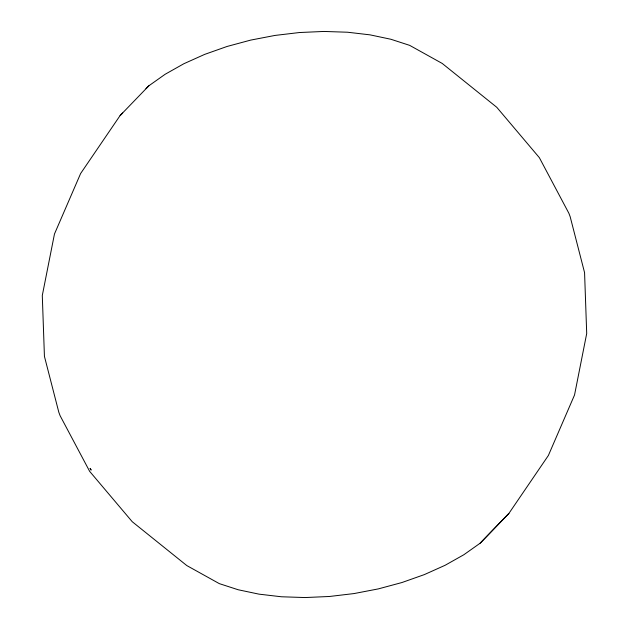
<?xml version="1.0" encoding="UTF-8"?>
<svg xmlns="http://www.w3.org/2000/svg" width="629" height="629" viewBox="0 0 629 629"><rect width="100%" height="100%" fill="white"/><g stroke="black" fill="none" stroke-linecap="round" stroke-linejoin="round"><path stroke-width="0.94" d="M148.837 85.811L120.076 115.602L80.622 173.518L54.464 234.012L42.292 295.504L44.431 356.376L58.835 412.317L60.125 415.738L89.648 471.341L132.239 521.716L186.782 565.557L219.317 583.633L238.139 589.743L258.983 594.146L281.446 596.772L305.089 597.55L329.431 596.481L354.009 593.572L378.336 588.893L401.939 582.533L424.339 574.607L445.112 565.282L463.84 554.739L480.163 543.189L508.924 513.398L548.378 455.482L574.536 394.988L586.708 333.496L584.569 272.624L570.165 216.683L568.875 213.262L539.352 157.659L496.761 107.284L442.218 63.443L409.683 45.367L390.861 39.257L370.017 34.854L347.554 32.228L323.911 31.45L299.569 32.519L274.991 35.428L250.664 40.107L227.061 46.467L204.661 54.393L183.888 63.718L165.16 74.261L148.837 85.811L145.944 88.697M480.163 543.189L508.924 513.398M120.076 115.602L122.71 112.984M90.159 468.408L91.04 469.957L90.159 468.408"/></g></svg>
